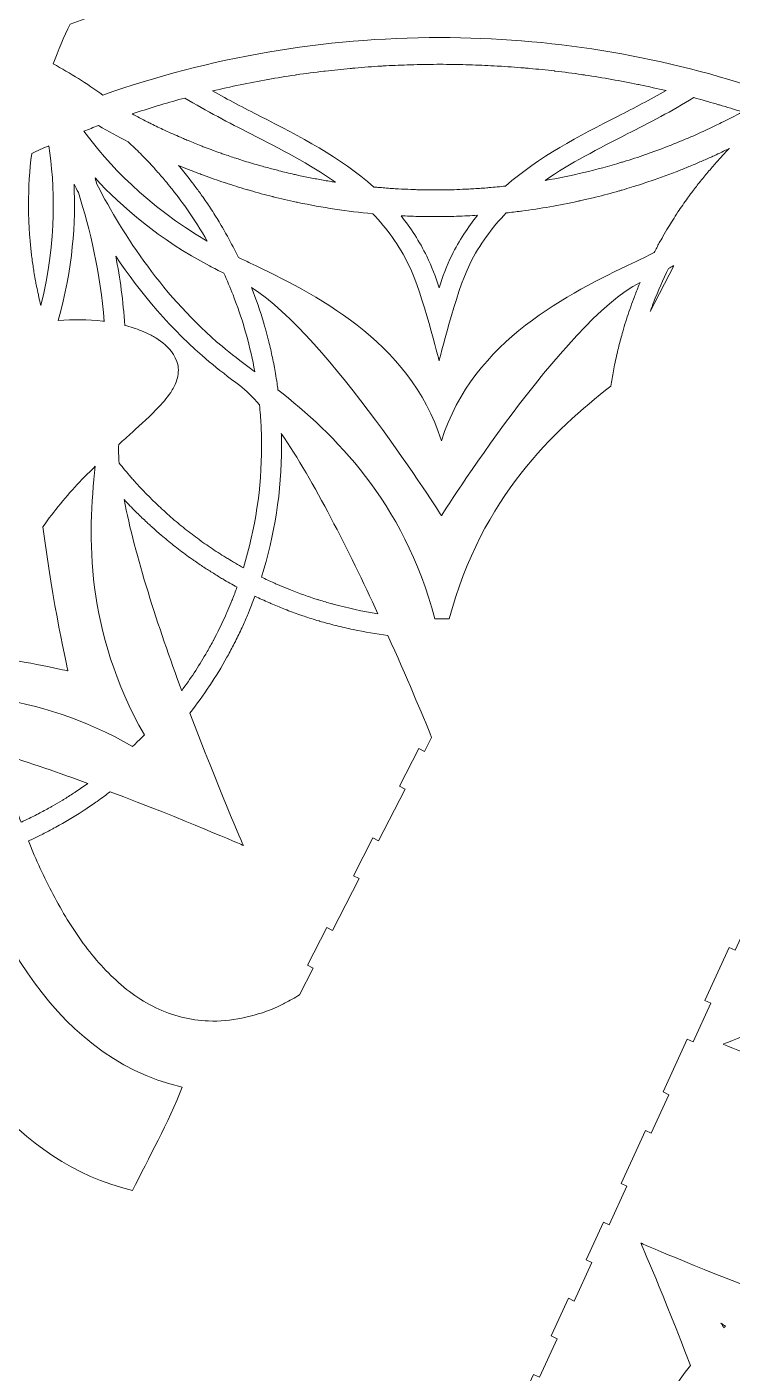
# Model space of a CAD drawing. Header units: millimetres. Extents: x -131 to 670, y -112 to 1620.
# Drawn here: x 436.4 to 506.2, y 1269.9 to 1403.3 of the extents above; entities that cross this region are included whole.
import ezdxf

# ---------------------------------------------------------------- set-up
doc = ezdxf.new("R2010")
doc.units = ezdxf.units.MM
doc.header["$MEASUREMENT"] = 0
doc.layers.add('Layer 3', color=7, linetype='Continuous')

msp = doc.modelspace()

# ---------------------------------------------------------------- linework, layer by layer
at = {"layer": 'Layer 3', "lineweight": 0}
for points, knots in [([(438.97, 1399.6), (439.46, 1400.95), (440.02, 1402.26), (440.65, 1403.54), (452.31, 1407.78), (464.75, 1409.99), (477.53, 1409.99), (489.8, 1409.99), (501.75, 1407.94), (513, 1404.03), (513, 1404.03), (510.67, 1399.48), (510.67, 1399.48), (510.67, 1399.48), (510.09, 1399.77), (510.09, 1399.77), (510.09, 1399.77), (508.76, 1397.16), (508.76, 1397.16), (498.74, 1400.47), (488.16, 1402.2), (477.3, 1402.2), (465.74, 1402.2), (454.47, 1400.24), (443.88, 1396.5), (442.31, 1397.64), (440.67, 1398.68), (438.97, 1399.6)], [0, 0, 0, 0, 1, 1, 1, 2, 2, 2, 3, 3, 3, 4, 4, 4, 5, 5, 5, 6, 6, 6, 7, 7, 7, 8, 8, 8, 9, 9, 9, 9]), ([(480.47, 1387.21), (480.25, 1387.2), (480.03, 1387.19), (479.81, 1387.18), (479.44, 1387.16), (479.07, 1387.14), (478.7, 1387.13), (478.08, 1387.11), (477.45, 1387.1), (476.83, 1387.1), (476.22, 1387.1), (475.61, 1387.11), (475.01, 1387.13), (474.81, 1387.14), (474.62, 1387.14), (474.42, 1387.15), (474.01, 1387.17), (473.59, 1387.19), (473.17, 1387.21), (472.96, 1387.22), (472.74, 1387.24), (472.53, 1387.25), (472.06, 1387.28), (471.6, 1387.32), (471.14, 1387.36), (471, 1387.37), (470.86, 1387.38), (470.73, 1387.39), (467.4, 1390.36), (463.38, 1392.41), (459.45, 1394.42), (457.9, 1395.22), (456.31, 1396.04), (454.76, 1396.91), (454.76, 1396.91), (454.76, 1396.91), (454.76, 1396.91), (456.57, 1397.34), (458.39, 1397.72), (460.24, 1398.05), (460.25, 1398.05), (460.25, 1398.05), (460.26, 1398.05), (461.15, 1398.21), (462.04, 1398.35), (462.93, 1398.48), (462.98, 1398.49), (463.03, 1398.5), (463.08, 1398.51), (463.98, 1398.64), (464.89, 1398.76), (465.8, 1398.87), (465.85, 1398.87), (465.89, 1398.88), (465.93, 1398.88), (466.75, 1398.98), (467.58, 1399.06), (468.4, 1399.14), (468.56, 1399.15), (468.71, 1399.17), (468.86, 1399.18), (469.73, 1399.26), (470.61, 1399.32), (471.48, 1399.38), (471.55, 1399.38), (471.61, 1399.38), (471.68, 1399.39), (472.47, 1399.43), (473.27, 1399.46), (474.06, 1399.49), (474.28, 1399.5), (474.5, 1399.51), (474.71, 1399.51), (475.57, 1399.53), (476.44, 1399.55), (477.3, 1399.55), (477.3, 1399.55), (477.3, 1399.55), (477.3, 1399.55), (478.16, 1399.55), (479.02, 1399.53), (479.87, 1399.51), (480.09, 1399.51), (480.3, 1399.5), (480.51, 1399.49), (481.33, 1399.47), (482.15, 1399.43), (482.96, 1399.38), (483, 1399.38), (483.03, 1399.38), (483.06, 1399.38), (483.93, 1399.33), (484.79, 1399.26), (485.64, 1399.19), (485.82, 1399.18), (485.99, 1399.16), (486.17, 1399.14), (487, 1399.07), (487.83, 1398.98), (488.66, 1398.89), (488.68, 1398.88), (488.69, 1398.88), (488.71, 1398.88), (489.59, 1398.78), (490.47, 1398.66), (491.34, 1398.53), (491.46, 1398.52), (491.57, 1398.5), (491.69, 1398.48), (493.45, 1398.22), (495.19, 1397.91), (496.91, 1397.56), (496.98, 1397.54), (497.05, 1397.53), (497.12, 1397.51), (497.99, 1397.33), (498.85, 1397.14), (499.71, 1396.94), (498.14, 1396.06), (496.53, 1395.23), (494.95, 1394.42), (491.07, 1392.44), (487.1, 1390.4), (483.8, 1387.49), (483.8, 1387.49), (483.79, 1387.49), (483.79, 1387.49), (483.25, 1387.43), (482.7, 1387.38), (482.15, 1387.33), (482.08, 1387.32), (482.01, 1387.32), (481.94, 1387.31), (481.45, 1387.27), (480.96, 1387.24), (480.47, 1387.21)], [0, 0, 0, 0, 1, 1, 1, 2, 2, 2, 3, 3, 3, 4, 4, 4, 5, 5, 5, 6, 6, 6, 7, 7, 7, 8, 8, 8, 9, 9, 9, 10, 10, 10, 11, 11, 11, 12, 12, 12, 13, 13, 13, 14, 14, 14, 15, 15, 15, 16, 16, 16, 17, 17, 17, 18, 18, 18, 19, 19, 19, 20, 20, 20, 21, 21, 21, 22, 22, 22, 23, 23, 23, 24, 24, 24, 25, 25, 25, 26, 26, 26, 27, 27, 27, 28, 28, 28, 29, 29, 29, 30, 30, 30, 31, 31, 31, 32, 32, 32, 33, 33, 33, 34, 34, 34, 35, 35, 35, 36, 36, 36, 37, 37, 37, 38, 38, 38, 39, 39, 39, 40, 40, 40, 41, 41, 41, 42, 42, 42, 43, 43, 43, 44, 44, 44, 45, 45, 45, 45]), ([(450.25, 1392.91), (450.17, 1392.95), (450.09, 1392.99), (450.01, 1393.03), (449.57, 1393.23), (449.13, 1393.44), (448.69, 1393.66), (448.56, 1393.73), (448.42, 1393.8), (448.28, 1393.86), (447.78, 1394.12), (447.28, 1394.38), (446.78, 1394.64), (446.78, 1394.64), (446.78, 1394.64), (446.78, 1394.64), (447.57, 1394.9), (448.36, 1395.15), (449.16, 1395.39), (449.32, 1395.44), (449.48, 1395.49), (449.64, 1395.54), (450.43, 1395.77), (451.22, 1396), (452.02, 1396.21), (454.14, 1394.92), (456.38, 1393.77), (458.55, 1392.66), (461.5, 1391.15), (464.38, 1389.67), (466.94, 1387.87), (466.79, 1387.89), (466.65, 1387.92), (466.51, 1387.94), (466.08, 1388.01), (465.65, 1388.09), (465.23, 1388.17), (465.02, 1388.2), (464.81, 1388.24), (464.61, 1388.28), (464.17, 1388.37), (463.73, 1388.46), (463.29, 1388.55), (463.14, 1388.59), (462.99, 1388.62), (462.84, 1388.65), (462.34, 1388.76), (461.84, 1388.88), (461.34, 1389.01), (461.15, 1389.06), (460.96, 1389.11), (460.77, 1389.16), (460.36, 1389.26), (459.95, 1389.38), (459.54, 1389.49), (459.4, 1389.53), (459.25, 1389.57), (459.11, 1389.61), (458.58, 1389.76), (458.06, 1389.92), (457.55, 1390.09), (457.38, 1390.14), (457.21, 1390.2), (457.05, 1390.25), (456.64, 1390.38), (456.24, 1390.52), (455.84, 1390.66), (455.69, 1390.71), (455.54, 1390.76), (455.39, 1390.82), (454.87, 1391), (454.36, 1391.19), (453.84, 1391.39), (453.71, 1391.44), (453.58, 1391.5), (453.45, 1391.55), (453.04, 1391.71), (452.62, 1391.88), (452.21, 1392.05), (452.07, 1392.12), (451.92, 1392.17), (451.78, 1392.24), (451.27, 1392.46), (450.76, 1392.68), (450.25, 1392.91)], [0, 0, 0, 0, 1, 1, 1, 2, 2, 2, 3, 3, 3, 4, 4, 4, 5, 5, 5, 6, 6, 6, 7, 7, 7, 8, 8, 8, 9, 9, 9, 10, 10, 10, 11, 11, 11, 12, 12, 12, 13, 13, 13, 14, 14, 14, 15, 15, 15, 16, 16, 16, 17, 17, 17, 18, 18, 18, 19, 19, 19, 20, 20, 20, 21, 21, 21, 22, 22, 22, 23, 23, 23, 24, 24, 24, 25, 25, 25, 26, 26, 26, 27, 27, 27, 28, 28, 28, 28]), ([(495.85, 1392.65), (498.05, 1393.77), (500.3, 1394.93), (502.44, 1396.25), (503.19, 1396.05), (503.93, 1395.84), (504.67, 1395.62), (504.77, 1395.59), (504.88, 1395.56), (504.99, 1395.53), (505.74, 1395.31), (506.49, 1395.08), (507.24, 1394.84), (507.24, 1394.84), (507.24, 1394.84), (507.24, 1394.84), (507.24, 1394.83), (507.24, 1394.83), (507.24, 1394.83), (506.56, 1394.46), (505.87, 1394.11), (505.18, 1393.77), (504.99, 1393.67), (504.79, 1393.58), (504.6, 1393.48), (504.06, 1393.22), (503.52, 1392.97), (502.97, 1392.72), (502.79, 1392.64), (502.61, 1392.56), (502.44, 1392.48), (500.96, 1391.83), (499.46, 1391.24), (497.93, 1390.7), (497.84, 1390.67), (497.76, 1390.64), (497.67, 1390.61), (496.95, 1390.36), (496.22, 1390.12), (495.48, 1389.89), (495.42, 1389.88), (495.36, 1389.86), (495.29, 1389.84), (492.83, 1389.09), (490.3, 1388.49), (487.71, 1388.04), (487.71, 1388.04), (487.71, 1388.04), (487.71, 1388.04), (490.21, 1389.77), (493, 1391.19), (495.85, 1392.65)], [0, 0, 0, 0, 1, 1, 1, 2, 2, 2, 3, 3, 3, 4, 4, 4, 5, 5, 5, 6, 6, 6, 7, 7, 7, 8, 8, 8, 9, 9, 9, 10, 10, 10, 11, 11, 11, 12, 12, 12, 13, 13, 13, 14, 14, 14, 15, 15, 15, 16, 16, 16, 17, 17, 17, 17]), ([(451.32, 1386.44), (451.53, 1386.17), (451.73, 1385.89), (451.93, 1385.61), (452.02, 1385.48), (452.11, 1385.36), (452.2, 1385.23), (452.93, 1384.19), (453.6, 1383.13), (454.23, 1382.04), (448.24, 1385.5), (444.33, 1389.78), (442.01, 1392.93), (442.49, 1393.11), (442.97, 1393.3), (443.45, 1393.48), (444.41, 1392.91), (445.4, 1392.38), (446.39, 1391.87), (446.8, 1391.49), (447.21, 1391.11), (447.61, 1390.71), (448.03, 1390.29), (448.44, 1389.85), (448.84, 1389.42), (448.96, 1389.28), (449.09, 1389.14), (449.21, 1389), (449.5, 1388.68), (449.79, 1388.34), (450.07, 1388.01), (450.27, 1387.77), (450.47, 1387.52), (450.67, 1387.28), (450.89, 1387), (451.11, 1386.72), (451.32, 1386.44)], [0, 0, 0, 0, 1, 1, 1, 2, 2, 2, 3, 3, 3, 4, 4, 4, 5, 5, 5, 6, 6, 6, 7, 7, 7, 8, 8, 8, 9, 9, 9, 10, 10, 10, 11, 11, 11, 12, 12, 12, 12]), ([(436.84, 1390.72), (437.4, 1390.98), (437.96, 1391.24), (438.53, 1391.48), (439.11, 1387.73), (439.38, 1382.13), (437.74, 1375.66), (437.74, 1375.66), (437.74, 1375.66), (437.74, 1375.66), (437.67, 1375.94), (437.61, 1376.23), (437.54, 1376.51), (437.51, 1376.66), (437.48, 1376.8), (437.45, 1376.94), (437.39, 1377.2), (437.34, 1377.46), (437.29, 1377.72), (437.25, 1377.89), (437.22, 1378.07), (437.19, 1378.25), (437.14, 1378.49), (437.1, 1378.73), (437.06, 1378.98), (437.03, 1379.18), (437, 1379.37), (436.97, 1379.57), (436.93, 1379.8), (436.9, 1380.03), (436.87, 1380.27), (436.84, 1380.48), (436.82, 1380.7), (436.79, 1380.92), (436.77, 1381.14), (436.74, 1381.36), (436.72, 1381.58), (436.7, 1381.82), (436.68, 1382.07), (436.66, 1382.31), (436.64, 1382.51), (436.62, 1382.71), (436.61, 1382.91), (436.59, 1383.19), (436.58, 1383.48), (436.56, 1383.77), (436.56, 1383.93), (436.55, 1384.09), (436.54, 1384.26), (436.53, 1384.71), (436.52, 1385.16), (436.52, 1385.61), (436.52, 1385.61), (436.52, 1385.62), (436.52, 1385.62), (436.52, 1387.35), (436.63, 1389.05), (436.84, 1390.72)], [0, 0, 0, 0, 1, 1, 1, 2, 2, 2, 3, 3, 3, 4, 4, 4, 5, 5, 5, 6, 6, 6, 7, 7, 7, 8, 8, 8, 9, 9, 9, 10, 10, 10, 11, 11, 11, 12, 12, 12, 13, 13, 13, 14, 14, 14, 15, 15, 15, 16, 16, 16, 17, 17, 17, 18, 18, 18, 19, 19, 19, 19]), ([(457.32, 1380.42), (456.98, 1381.13), (456.61, 1381.83), (456.23, 1382.52), (456.15, 1382.66), (456.07, 1382.8), (455.99, 1382.94), (455.83, 1383.23), (455.66, 1383.51), (455.49, 1383.8), (455.37, 1384), (455.24, 1384.21), (455.11, 1384.41), (454.96, 1384.65), (454.81, 1384.9), (454.66, 1385.14), (454.39, 1385.55), (454.1, 1385.97), (453.82, 1386.38), (453.7, 1386.54), (453.58, 1386.7), (453.46, 1386.87), (453.23, 1387.18), (453, 1387.49), (452.77, 1387.8), (452.66, 1387.95), (452.55, 1388.09), (452.43, 1388.23), (452.09, 1388.67), (451.73, 1389.11), (451.37, 1389.54), (452.04, 1389.26), (452.72, 1388.99), (453.4, 1388.74), (453.56, 1388.68), (453.71, 1388.62), (453.87, 1388.56), (454.56, 1388.31), (455.25, 1388.06), (455.95, 1387.83), (455.98, 1387.82), (456.01, 1387.81), (456.04, 1387.8), (456.73, 1387.57), (457.43, 1387.36), (458.13, 1387.15), (458.24, 1387.12), (458.36, 1387.08), (458.47, 1387.05), (459.21, 1386.83), (459.96, 1386.63), (460.71, 1386.44), (460.72, 1386.44), (460.74, 1386.44), (460.75, 1386.43), (461.51, 1386.24), (462.28, 1386.07), (463.06, 1385.9), (463.11, 1385.89), (463.16, 1385.88), (463.21, 1385.87), (465.64, 1385.36), (468.11, 1384.98), (470.63, 1384.75), (472.03, 1383.3), (473.24, 1381.64), (474.21, 1379.66), (475.58, 1376.84), (477.21, 1370.17), (477.21, 1370.17), (477.21, 1370.17), (478.85, 1376.9), (480.24, 1379.74), (481.22, 1381.73), (482.46, 1383.39), (483.87, 1384.83), (484.35, 1384.89), (484.83, 1384.94), (485.31, 1385), (485.33, 1385.01), (485.35, 1385.01), (485.37, 1385.01), (487.26, 1385.26), (489.12, 1385.58), (490.95, 1385.98), (491.05, 1386), (491.16, 1386.02), (491.26, 1386.05), (491.66, 1386.14), (492.07, 1386.23), (492.47, 1386.33), (492.55, 1386.35), (492.64, 1386.37), (492.72, 1386.39), (493.5, 1386.58), (494.27, 1386.79), (495.04, 1387.01), (495.14, 1387.04), (495.24, 1387.06), (495.34, 1387.09), (495.66, 1387.19), (495.97, 1387.28), (496.28, 1387.38), (496.51, 1387.45), (496.73, 1387.52), (496.96, 1387.59), (497.24, 1387.68), (497.52, 1387.77), (497.8, 1387.86), (498.08, 1387.96), (498.35, 1388.05), (498.62, 1388.14), (498.86, 1388.23), (499.1, 1388.31), (499.34, 1388.4), (499.83, 1388.57), (500.31, 1388.75), (500.79, 1388.94), (500.96, 1389.01), (501.13, 1389.08), (501.3, 1389.14), (501.66, 1389.29), (502.01, 1389.43), (502.37, 1389.58), (502.56, 1389.66), (502.74, 1389.74), (502.93, 1389.82), (503.28, 1389.97), (503.63, 1390.12), (503.98, 1390.28), (504.14, 1390.35), (504.3, 1390.42), (504.47, 1390.5), (504.97, 1390.73), (505.47, 1390.97), (505.97, 1391.21), (505.96, 1391.21), (505.96, 1391.21), (505.96, 1391.21), (505.52, 1390.75), (505.09, 1390.29), (504.67, 1389.82), (504.54, 1389.67), (504.4, 1389.51), (504.26, 1389.35), (503.99, 1389.03), (503.71, 1388.71), (503.44, 1388.38), (503.29, 1388.19), (503.14, 1388.01), (502.99, 1387.82), (502.73, 1387.5), (502.49, 1387.17), (502.24, 1386.84), (502.1, 1386.66), (501.97, 1386.48), (501.83, 1386.3), (501.51, 1385.84), (501.19, 1385.38), (500.88, 1384.92), (500.7, 1384.65), (500.53, 1384.38), (500.36, 1384.1), (500.21, 1383.87), (500.06, 1383.63), (499.92, 1383.39), (499.74, 1383.1), (499.56, 1382.8), (499.39, 1382.49), (499.27, 1382.28), (499.15, 1382.07), (499.03, 1381.86), (498.86, 1381.54), (498.68, 1381.22), (498.51, 1380.89), (497.85, 1380.56), (497.14, 1380.22), (496.39, 1379.86), (490.2, 1376.89), (480.6, 1372.28), (477.44, 1362.26), (474.27, 1372.28), (464.67, 1376.89), (458.49, 1379.86), (458.09, 1380.05), (457.7, 1380.24), (457.32, 1380.42)], [0, 0, 0, 0, 1, 1, 1, 2, 2, 2, 3, 3, 3, 4, 4, 4, 5, 5, 5, 6, 6, 6, 7, 7, 7, 8, 8, 8, 9, 9, 9, 10, 10, 10, 11, 11, 11, 12, 12, 12, 13, 13, 13, 14, 14, 14, 15, 15, 15, 16, 16, 16, 17, 17, 17, 18, 18, 18, 19, 19, 19, 20, 20, 20, 21, 21, 21, 22, 22, 22, 23, 23, 23, 24, 24, 24, 25, 25, 25, 26, 26, 26, 27, 27, 27, 28, 28, 28, 29, 29, 29, 30, 30, 30, 31, 31, 31, 32, 32, 32, 33, 33, 33, 34, 34, 34, 35, 35, 35, 36, 36, 36, 37, 37, 37, 38, 38, 38, 39, 39, 39, 40, 40, 40, 41, 41, 41, 42, 42, 42, 43, 43, 43, 44, 44, 44, 45, 45, 45, 46, 46, 46, 47, 47, 47, 48, 48, 48, 49, 49, 49, 50, 50, 50, 51, 51, 51, 52, 52, 52, 53, 53, 53, 54, 54, 54, 55, 55, 55, 56, 56, 56, 57, 57, 57, 58, 58, 58, 59, 59, 59, 60, 60, 60, 61, 61, 61, 62, 62, 62, 62]), ([(441.03, 1387.68), (441.17, 1387.41), (441.31, 1387.13), (441.46, 1386.84), (442.61, 1383.23), (443.66, 1378.83), (444.03, 1374.08), (443.98, 1374.09), (443.92, 1374.1), (443.87, 1374.1), (442.4, 1374.27), (440.93, 1374.29), (439.47, 1374.18), (440.92, 1379.32), (441.21, 1383.94), (441.03, 1387.68)], [0, 0, 0, 0, 1, 1, 1, 2, 2, 2, 3, 3, 3, 4, 4, 4, 5, 5, 5, 5]), ([(458.95, 1369.08), (458.85, 1369.15), (458.75, 1369.23), (458.66, 1369.3), (457.58, 1370.12), (456.56, 1370.89), (455.7, 1371.61), (449.94, 1376.45), (445.93, 1382.57), (443.33, 1387.62), (443.25, 1387.84), (443.18, 1388.06), (443.11, 1388.29), (445.77, 1385.4), (449.48, 1382.21), (454.47, 1379.57), (454.91, 1379.34), (455.38, 1379.1), (455.88, 1378.85), (455.88, 1378.85), (455.88, 1378.85), (455.88, 1378.85), (456.2, 1378.14), (456.5, 1377.43), (456.79, 1376.71), (456.84, 1376.57), (456.9, 1376.42), (456.95, 1376.28), (457.37, 1375.18), (457.74, 1374.06), (458.06, 1372.93), (458.08, 1372.86), (458.1, 1372.78), (458.12, 1372.71), (458.45, 1371.51), (458.73, 1370.3), (458.95, 1369.08), (458.95, 1369.08), (458.95, 1369.08), (458.95, 1369.08)], [0, 0, 0, 0, 1, 1, 1, 2, 2, 2, 3, 3, 3, 4, 4, 4, 5, 5, 5, 6, 6, 6, 7, 7, 7, 8, 8, 8, 9, 9, 9, 10, 10, 10, 11, 11, 11, 12, 12, 12, 13, 13, 13, 13]), ([(481.01, 1384.59), (480.06, 1383.4), (479.19, 1382.09), (478.46, 1380.62), (477.96, 1379.59), (477.54, 1378.51), (477.21, 1377.39), (476.88, 1378.48), (476.48, 1379.52), (475.99, 1380.53), (475.26, 1382.02), (474.4, 1383.34), (473.44, 1384.54), (473.44, 1384.54), (473.44, 1384.54), (473.44, 1384.54), (473.99, 1384.52), (474.55, 1384.49), (475.1, 1384.48), (475.11, 1384.48), (475.12, 1384.48), (475.13, 1384.48), (475.69, 1384.46), (476.26, 1384.46), (476.83, 1384.46), (476.83, 1384.46), (476.83, 1384.46), (476.83, 1384.46), (477.53, 1384.46), (478.23, 1384.47), (478.92, 1384.49), (478.94, 1384.49), (478.96, 1384.49), (478.98, 1384.49), (479.66, 1384.52), (480.34, 1384.55), (481.01, 1384.59), (481.01, 1384.59), (481.01, 1384.59), (481.01, 1384.59)], [0, 0, 0, 0, 1, 1, 1, 2, 2, 2, 3, 3, 3, 4, 4, 4, 5, 5, 5, 6, 6, 6, 7, 7, 7, 8, 8, 8, 9, 9, 9, 10, 10, 10, 11, 11, 11, 12, 12, 12, 13, 13, 13, 13]), ([(459.56, 1363.81), (459.56, 1363.8), (459.56, 1363.78), (459.57, 1363.77), (459.6, 1363.12), (459.61, 1362.46), (459.61, 1361.8), (459.61, 1361.77), (459.62, 1361.74), (459.62, 1361.71), (459.62, 1357.57), (459, 1353.52), (457.82, 1349.67), (457.3, 1349.96), (456.78, 1350.26), (456.26, 1350.58), (456.13, 1350.66), (456.01, 1350.73), (455.88, 1350.81), (455.37, 1351.13), (454.86, 1351.46), (454.37, 1351.8), (454.36, 1351.8), (454.36, 1351.8), (454.36, 1351.8), (453.87, 1352.14), (453.38, 1352.5), (452.9, 1352.86), (452.79, 1352.95), (452.67, 1353.04), (452.55, 1353.13), (452.07, 1353.49), (451.6, 1353.87), (451.14, 1354.25), (450.68, 1354.64), (450.24, 1355.04), (449.79, 1355.45), (449.69, 1355.55), (449.58, 1355.65), (449.47, 1355.75), (448.59, 1356.57), (447.75, 1357.43), (446.95, 1358.33), (446.86, 1358.44), (446.76, 1358.55), (446.66, 1358.65), (446.27, 1359.11), (445.88, 1359.57), (445.5, 1360.04), (445.45, 1360.71), (445.44, 1361.33), (445.46, 1361.9), (445.9, 1362.3), (446.34, 1362.69), (446.78, 1363.08), (447.68, 1363.9), (448.59, 1364.71), (449.48, 1365.65), (449.93, 1366.12), (450.37, 1366.63), (450.77, 1367.29), (450.97, 1367.62), (451.16, 1368.01), (451.28, 1368.49), (451.4, 1368.95), (451.42, 1369.56), (451.23, 1370.11), (450.8, 1371.17), (450.21, 1371.65), (449.6, 1372.12), (449.6, 1372.12), (449.14, 1372.44), (449.14, 1372.44), (448.98, 1372.54), (448.82, 1372.61), (448.67, 1372.7), (448.35, 1372.88), (448.04, 1373.02), (447.72, 1373.14), (447.17, 1373.36), (446.62, 1373.54), (446.06, 1373.68), (445.91, 1376.08), (445.59, 1378.38), (445.16, 1380.55), (447.57, 1376.96), (450.62, 1373.28), (454.43, 1370.09), (455.32, 1369.34), (456.36, 1368.55), (457.46, 1367.72), (458.08, 1367.25), (458.74, 1366.6), (459.41, 1365.81), (459.41, 1365.81), (459.41, 1365.81), (459.41, 1365.81), (459.48, 1365.15), (459.53, 1364.48), (459.56, 1363.81)], [0, 0, 0, 0, 1, 1, 1, 2, 2, 2, 3, 3, 3, 4, 4, 4, 5, 5, 5, 6, 6, 6, 7, 7, 7, 8, 8, 8, 9, 9, 9, 10, 10, 10, 11, 11, 11, 12, 12, 12, 13, 13, 13, 14, 14, 14, 15, 15, 15, 16, 16, 16, 17, 17, 17, 18, 18, 18, 19, 19, 19, 20, 20, 20, 21, 21, 21, 22, 22, 22, 23, 23, 23, 24, 24, 24, 25, 25, 25, 26, 26, 26, 27, 27, 27, 28, 28, 28, 29, 29, 29, 30, 30, 30, 31, 31, 31, 32, 32, 32, 33, 33, 33, 33]), ([(500.46, 1379.6), (500.46, 1379.6), (498.13, 1375.05), (498.13, 1375.05), (498.2, 1375.25), (498.27, 1375.44), (498.34, 1375.63), (498.38, 1375.74), (498.42, 1375.85), (498.46, 1375.96), (498.91, 1377.1), (499.4, 1378.23), (499.94, 1379.33), (500.1, 1379.41), (500.26, 1379.49), (500.41, 1379.57), (500.42, 1379.58), (500.44, 1379.59), (500.46, 1379.6)], [0, 0, 0, 0, 1, 1, 1, 2, 2, 2, 3, 3, 3, 4, 4, 4, 5, 5, 5, 6, 6, 6, 6]), ([(461.24, 1367.31), (461.21, 1367.52), (461.18, 1367.72), (461.15, 1367.93), (461.1, 1368.26), (461.05, 1368.59), (460.99, 1368.93), (460.95, 1369.18), (460.91, 1369.43), (460.86, 1369.69), (460.81, 1369.97), (460.75, 1370.24), (460.69, 1370.52), (460.58, 1371.04), (460.46, 1371.56), (460.34, 1372.07), (460.3, 1372.23), (460.26, 1372.39), (460.22, 1372.55), (460.13, 1372.91), (460.03, 1373.27), (459.92, 1373.62), (459.9, 1373.71), (459.87, 1373.8), (459.84, 1373.9), (459.49, 1375.09), (459.09, 1376.27), (458.63, 1377.43), (466.25, 1372.58), (477.44, 1354.83), (477.44, 1354.83), (477.44, 1354.83), (489.53, 1374.01), (497.13, 1377.95), (497.13, 1377.95), (497.13, 1377.95), (497.13, 1377.95), (496.97, 1377.56), (496.81, 1377.17), (496.66, 1376.78), (496.63, 1376.7), (496.59, 1376.61), (496.56, 1376.52), (496.31, 1375.86), (496.07, 1375.19), (495.85, 1374.52), (495.8, 1374.37), (495.75, 1374.22), (495.71, 1374.07), (495.6, 1373.73), (495.5, 1373.39), (495.4, 1373.04), (495.33, 1372.81), (495.27, 1372.57), (495.21, 1372.34), (495.08, 1371.86), (494.96, 1371.38), (494.85, 1370.89), (494.78, 1370.59), (494.71, 1370.3), (494.65, 1370), (494.59, 1369.72), (494.54, 1369.45), (494.48, 1369.17), (494.39, 1368.67), (494.3, 1368.18), (494.23, 1367.67), (488.63, 1363.29), (481.44, 1356.7), (478.21, 1344.62), (478.01, 1344.62), (477.8, 1344.62), (477.6, 1344.61), (477.57, 1344.61), (477.55, 1344.61), (477.53, 1344.61), (477.5, 1344.61), (477.48, 1344.61), (477.46, 1344.61), (477.24, 1344.62), (477.01, 1344.62), (476.79, 1344.62), (473.66, 1356.37), (466.77, 1362.93), (461.24, 1367.31)], [0, 0, 0, 0, 1, 1, 1, 2, 2, 2, 3, 3, 3, 4, 4, 4, 5, 5, 5, 6, 6, 6, 7, 7, 7, 8, 8, 8, 9, 9, 9, 10, 10, 10, 11, 11, 11, 12, 12, 12, 13, 13, 13, 14, 14, 14, 15, 15, 15, 16, 16, 16, 17, 17, 17, 18, 18, 18, 19, 19, 19, 20, 20, 20, 21, 21, 21, 22, 22, 22, 23, 23, 23, 24, 24, 24, 25, 25, 25, 26, 26, 26, 27, 27, 27, 28, 28, 28, 28]), ([(461.58, 1362.78), (461.58, 1362.84), (461.57, 1362.91), (461.57, 1362.97), (464.79, 1358.27), (468.27, 1351.36), (471.15, 1345.11), (469.64, 1345.35), (468.15, 1345.67), (466.7, 1346.07), (466.66, 1346.08), (466.62, 1346.09), (466.59, 1346.1), (466.15, 1346.22), (465.72, 1346.35), (465.29, 1346.48), (465.24, 1346.5), (465.19, 1346.51), (465.14, 1346.53), (464.24, 1346.82), (463.35, 1347.13), (462.47, 1347.48), (462.37, 1347.52), (462.26, 1347.57), (462.16, 1347.61), (461.83, 1347.74), (461.51, 1347.88), (461.19, 1348.02), (461.07, 1348.07), (460.95, 1348.12), (460.84, 1348.17), (460.43, 1348.35), (460.02, 1348.54), (459.61, 1348.74), (460.91, 1352.88), (461.6, 1357.24), (461.6, 1361.71), (461.6, 1362.07), (461.59, 1362.42), (461.58, 1362.78)], [0, 0, 0, 0, 1, 1, 1, 2, 2, 2, 3, 3, 3, 4, 4, 4, 5, 5, 5, 6, 6, 6, 7, 7, 7, 8, 8, 8, 9, 9, 9, 10, 10, 10, 11, 11, 11, 12, 12, 12, 13, 13, 13, 13]), ([(433.17, 1340.55), (433.18, 1340.65), (433.19, 1340.76), (433.2, 1340.86), (437.41, 1340.13), (440.43, 1339.45), (440.43, 1339.45), (440.43, 1339.45), (438.88, 1346.27), (437.95, 1353.73), (439.05, 1355.3), (440.27, 1356.78), (441.6, 1358.18), (442.1, 1358.71), (442.62, 1359.22), (443.14, 1359.73), (442.35, 1352.8), (442.14, 1343.46), (448, 1333.12), (447.87, 1332.99), (447.74, 1332.85), (447.61, 1332.72), (447.44, 1332.55), (447.28, 1332.4), (447.11, 1332.24), (447.02, 1332.15), (446.93, 1332.06), (446.84, 1331.97), (441.99, 1334.72), (437.36, 1336.13), (433.1, 1336.78), (433.04, 1338.04), (433.06, 1339.3), (433.17, 1340.55)], [0, 0, 0, 0, 1, 1, 1, 2, 2, 2, 3, 3, 3, 4, 4, 4, 5, 5, 5, 6, 6, 6, 7, 7, 7, 8, 8, 8, 9, 9, 9, 10, 10, 10, 11, 11, 11, 11]), ([(457.19, 1347.75), (457.19, 1347.75), (457.19, 1347.75), (457.18, 1347.75), (457.04, 1347.34), (456.88, 1346.93), (456.72, 1346.52), (456.67, 1346.4), (456.62, 1346.29), (456.57, 1346.17), (456.45, 1345.86), (456.32, 1345.55), (456.18, 1345.25), (456.14, 1345.14), (456.09, 1345.03), (456.04, 1344.92), (455.67, 1344.09), (455.27, 1343.27), (454.84, 1342.47), (454.82, 1342.43), (454.8, 1342.4), (454.78, 1342.37), (454.58, 1341.99), (454.36, 1341.6), (454.15, 1341.23), (454.12, 1341.19), (454.1, 1341.15), (454.08, 1341.11), (453.35, 1339.86), (452.56, 1338.66), (451.7, 1337.49), (451.7, 1337.49), (451.7, 1337.49), (451.7, 1337.49), (449.37, 1343.82), (447.04, 1350.94), (446, 1356.42), (446, 1356.42), (446, 1356.42), (446, 1356.42), (446.38, 1356.01), (446.77, 1355.61), (447.17, 1355.21), (447.25, 1355.13), (447.33, 1355.06), (447.41, 1354.98), (447.72, 1354.67), (448.04, 1354.37), (448.36, 1354.07), (448.47, 1353.97), (448.59, 1353.86), (448.7, 1353.76), (449.01, 1353.48), (449.32, 1353.21), (449.63, 1352.94), (449.74, 1352.85), (449.85, 1352.76), (449.96, 1352.66), (450.37, 1352.32), (450.79, 1351.97), (451.22, 1351.64), (451.22, 1351.64), (451.22, 1351.64), (451.23, 1351.64), (451.66, 1351.3), (452.1, 1350.97), (452.55, 1350.65), (452.67, 1350.57), (452.79, 1350.48), (452.92, 1350.4), (453.24, 1350.17), (453.57, 1349.94), (453.9, 1349.72), (454.05, 1349.62), (454.21, 1349.53), (454.36, 1349.43), (454.68, 1349.22), (455.01, 1349.02), (455.34, 1348.82), (455.48, 1348.73), (455.62, 1348.64), (455.77, 1348.56), (456.24, 1348.28), (456.71, 1348.01), (457.19, 1347.75)], [0, 0, 0, 0, 1, 1, 1, 2, 2, 2, 3, 3, 3, 4, 4, 4, 5, 5, 5, 6, 6, 6, 7, 7, 7, 8, 8, 8, 9, 9, 9, 10, 10, 10, 11, 11, 11, 12, 12, 12, 13, 13, 13, 14, 14, 14, 15, 15, 15, 16, 16, 16, 17, 17, 17, 18, 18, 18, 19, 19, 19, 20, 20, 20, 21, 21, 21, 22, 22, 22, 23, 23, 23, 24, 24, 24, 25, 25, 25, 26, 26, 26, 27, 27, 27, 28, 28, 28, 28]), ([(423.89, 1311.96), (419.3, 1323.6), (418.24, 1340.18), (428.83, 1349.71), (426.01, 1342.65), (426.36, 1334.89), (428.48, 1327.48), (432, 1315.49), (438.35, 1301.38), (451.76, 1298.2), (450.35, 1294.67), (448.44, 1291.2), (446.82, 1287.97), (435.18, 1290.79), (428.12, 1301.38), (423.89, 1311.96)], [0, 0, 0, 0, 1, 1, 1, 2, 2, 2, 3, 3, 3, 4, 4, 4, 5, 5, 5, 5]), ([(473.85, 1327.75), (473.85, 1327.75), (471.21, 1322.61), (471.21, 1322.61), (471.21, 1322.61), (470.63, 1322.9), (470.63, 1322.9), (470.63, 1322.9), (468.72, 1319.16), (468.72, 1319.16), (468.72, 1319.16), (469.3, 1318.88), (469.3, 1318.88), (469.3, 1318.88), (466.66, 1313.74), (466.66, 1313.74), (466.66, 1313.74), (466.08, 1314.03), (466.08, 1314.03), (466.08, 1314.03), (464.16, 1310.29), (464.16, 1310.29), (464.16, 1310.29), (464.74, 1310.01), (464.74, 1310.01), (464.74, 1310.01), (463.38, 1307.36), (463.38, 1307.36), (462.9, 1307.05), (462.41, 1306.78), (461.9, 1306.52), (461.57, 1306.34), (461.23, 1306.19), (460.89, 1306.04), (458.79, 1305.17), (456.56, 1304.69), (454.36, 1304.77), (452.54, 1304.83), (450.76, 1305.29), (449.13, 1306.08), (447.49, 1306.86), (446.01, 1307.98), (444.69, 1309.28), (443.36, 1310.58), (442.17, 1312.04), (441.14, 1313.63), (440.07, 1315.19), (439.17, 1316.88), (438.3, 1318.58), (437.88, 1319.44), (437.49, 1320.32), (437.09, 1321.19), (437.09, 1321.19), (436.51, 1322.61), (436.51, 1322.61), (436.87, 1322.77), (437.23, 1322.94), (437.59, 1323.12), (437.66, 1323.15), (437.73, 1323.19), (437.8, 1323.22), (438.18, 1323.41), (438.56, 1323.61), (438.94, 1323.82), (439.04, 1323.87), (439.13, 1323.92), (439.23, 1323.97), (440.12, 1324.46), (440.99, 1324.98), (441.85, 1325.53), (441.91, 1325.57), (441.97, 1325.61), (442.04, 1325.65), (442.43, 1325.91), (442.82, 1326.17), (443.2, 1326.44), (443.24, 1326.47), (443.29, 1326.5), (443.33, 1326.53), (443.76, 1326.84), (444.19, 1327.15), (444.62, 1327.48), (451.99, 1324.7), (457.81, 1322.16), (457.81, 1322.16), (457.81, 1322.16), (455.29, 1327.94), (452.52, 1335.28), (452.52, 1335.28), (452.52, 1335.28), (452.52, 1335.28), (453.2, 1336.16), (453.85, 1337.06), (454.46, 1337.98), (454.47, 1337.99), (454.48, 1338), (454.49, 1338.02), (455.09, 1338.92), (455.66, 1339.85), (456.19, 1340.8), (456.2, 1340.84), (456.22, 1340.87), (456.24, 1340.9), (456.47, 1341.32), (456.7, 1341.74), (456.91, 1342.17), (456.95, 1342.24), (456.99, 1342.31), (457.02, 1342.38), (457.25, 1342.83), (457.47, 1343.29), (457.69, 1343.75), (457.71, 1343.8), (457.73, 1343.85), (457.75, 1343.9), (457.94, 1344.31), (458.11, 1344.71), (458.28, 1345.12), (458.33, 1345.23), (458.38, 1345.35), (458.43, 1345.47), (458.61, 1345.92), (458.79, 1346.38), (458.96, 1346.84), (458.96, 1346.84), (458.96, 1346.85), (458.96, 1346.85), (459.42, 1346.63), (459.88, 1346.42), (460.35, 1346.22), (460.46, 1346.17), (460.58, 1346.12), (460.69, 1346.07), (461.13, 1345.88), (461.56, 1345.7), (462, 1345.53), (462.04, 1345.52), (462.07, 1345.5), (462.11, 1345.49), (462.6, 1345.3), (463.1, 1345.12), (463.6, 1344.95), (463.68, 1344.92), (463.75, 1344.9), (463.83, 1344.87), (464.31, 1344.71), (464.8, 1344.55), (465.28, 1344.41), (465.3, 1344.4), (465.33, 1344.4), (465.35, 1344.39), (465.89, 1344.23), (466.43, 1344.08), (466.98, 1343.94), (466.99, 1343.94), (467, 1343.94), (467.01, 1343.94), (467.56, 1343.8), (468.12, 1343.67), (468.68, 1343.55), (468.68, 1343.55), (468.68, 1343.55), (468.68, 1343.55), (469.82, 1343.31), (470.97, 1343.12), (472.13, 1342.97), (473.99, 1338.84), (475.53, 1335.18), (476.47, 1332.87), (476.47, 1332.87), (475.77, 1331.48), (475.77, 1331.48), (475.77, 1331.48), (475.19, 1331.77), (475.19, 1331.77), (475.19, 1331.77), (473.27, 1328.03), (473.27, 1328.03), (473.27, 1328.03), (473.85, 1327.75), (473.85, 1327.75)], [0, 0, 0, 0, 1, 1, 1, 2, 2, 2, 3, 3, 3, 4, 4, 4, 5, 5, 5, 6, 6, 6, 7, 7, 7, 8, 8, 8, 9, 9, 9, 10, 10, 10, 11, 11, 11, 12, 12, 12, 13, 13, 13, 14, 14, 14, 15, 15, 15, 16, 16, 16, 17, 17, 17, 18, 18, 18, 19, 19, 19, 20, 20, 20, 21, 21, 21, 22, 22, 22, 23, 23, 23, 24, 24, 24, 25, 25, 25, 26, 26, 26, 27, 27, 27, 28, 28, 28, 29, 29, 29, 30, 30, 30, 31, 31, 31, 32, 32, 32, 33, 33, 33, 34, 34, 34, 35, 35, 35, 36, 36, 36, 37, 37, 37, 38, 38, 38, 39, 39, 39, 40, 40, 40, 41, 41, 41, 42, 42, 42, 43, 43, 43, 44, 44, 44, 45, 45, 45, 46, 46, 46, 47, 47, 47, 48, 48, 48, 49, 49, 49, 50, 50, 50, 51, 51, 51, 52, 52, 52, 53, 53, 53, 54, 54, 54, 55, 55, 55, 56, 56, 56, 57, 57, 57, 58, 58, 58, 59, 59, 59, 60, 60, 60, 60]), ([(442.4, 1328.3), (442.01, 1328.03), (441.63, 1327.76), (441.24, 1327.5), (441.2, 1327.48), (441.16, 1327.45), (441.12, 1327.42), (440.78, 1327.21), (440.45, 1326.99), (440.11, 1326.78), (440.02, 1326.73), (439.93, 1326.67), (439.84, 1326.62), (439.54, 1326.43), (439.23, 1326.25), (438.92, 1326.08), (438.83, 1326.03), (438.75, 1325.98), (438.66, 1325.93), (438.27, 1325.71), (437.89, 1325.5), (437.5, 1325.3), (437.5, 1325.3), (437.49, 1325.29), (437.49, 1325.29), (437.09, 1325.09), (436.69, 1324.89), (436.28, 1324.69), (436.19, 1324.65), (436.09, 1324.6), (435.99, 1324.56), (435.92, 1324.52), (435.85, 1324.49), (435.78, 1324.46), (435.18, 1326.06), (434.65, 1327.68), (434.23, 1329.32), (434.06, 1329.96), (433.92, 1330.61), (433.78, 1331.26), (436.67, 1330.35), (439.61, 1329.33), (442.4, 1328.3)], [0, 0, 0, 0, 1, 1, 1, 2, 2, 2, 3, 3, 3, 4, 4, 4, 5, 5, 5, 6, 6, 6, 7, 7, 7, 8, 8, 8, 9, 9, 9, 10, 10, 10, 11, 11, 11, 12, 12, 12, 13, 13, 13, 14, 14, 14, 14]), ([(497.19, 1282.77), (497.19, 1282.77), (499.5, 1277.5), (502.12, 1270.63), (499.35, 1267.11), (497.17, 1263.23), (495.63, 1259.09), (491.99, 1260.78), (488.09, 1261.97), (484, 1262.58), (484, 1262.58), (485.44, 1265.73), (485.44, 1265.73), (485.44, 1265.73), (484.86, 1266.01), (484.86, 1266.01), (484.86, 1266.01), (486.57, 1269.75), (486.57, 1269.75), (486.57, 1269.75), (487.15, 1269.47), (487.15, 1269.47), (487.15, 1269.47), (488.9, 1273.28), (488.9, 1273.28), (488.9, 1273.28), (488.32, 1273.56), (488.32, 1273.56), (488.32, 1273.56), (490.04, 1277.3), (490.04, 1277.3), (490.04, 1277.3), (490.61, 1277.02), (490.61, 1277.02), (490.61, 1277.02), (492.36, 1280.84), (492.36, 1280.84), (492.36, 1280.84), (491.78, 1281.12), (491.78, 1281.12), (491.78, 1281.12), (493.5, 1284.85), (493.5, 1284.85), (493.5, 1284.85), (494.07, 1284.57), (494.07, 1284.57), (494.07, 1284.57), (495.82, 1288.39), (495.82, 1288.39), (495.82, 1288.39), (495.25, 1288.67), (495.25, 1288.67), (495.25, 1288.67), (497.65, 1293.92), (497.65, 1293.92), (497.65, 1293.92), (498.23, 1293.64), (498.23, 1293.64), (498.23, 1293.64), (499.98, 1297.45), (499.98, 1297.45), (499.98, 1297.45), (499.4, 1297.74), (499.4, 1297.74), (499.4, 1297.74), (501.8, 1302.98), (501.8, 1302.98), (501.8, 1302.98), (502.38, 1302.7), (502.38, 1302.7), (502.38, 1302.7), (504.13, 1306.52), (504.13, 1306.52), (504.13, 1306.52), (503.55, 1306.8), (503.55, 1306.8), (503.55, 1306.8), (505.96, 1312.05), (505.96, 1312.05), (505.96, 1312.05), (506.54, 1311.77), (506.54, 1311.77), (506.54, 1311.77), (508.29, 1315.58), (508.29, 1315.58), (508.29, 1315.58), (507.71, 1315.87), (507.71, 1315.87), (507.71, 1315.87), (510.8, 1322.62), (510.8, 1322.62), (510.8, 1322.62), (511.38, 1322.34), (511.38, 1322.34), (511.38, 1322.34), (512.82, 1325.48), (512.82, 1325.48), (513.69, 1324.89), (514.58, 1324.34), (515.49, 1323.83), (515.52, 1323.81), (515.54, 1323.8), (515.57, 1323.78), (515.98, 1323.55), (516.38, 1323.33), (516.8, 1323.12), (516.86, 1323.08), (516.92, 1323.05), (516.99, 1323.02), (517.42, 1322.79), (517.86, 1322.57), (518.3, 1322.36), (518.34, 1322.34), (518.39, 1322.33), (518.43, 1322.31), (518.81, 1322.13), (519.2, 1321.95), (519.6, 1321.78), (519.71, 1321.73), (519.81, 1321.69), (519.92, 1321.64), (520.36, 1321.46), (520.79, 1321.28), (521.23, 1321.11), (521.01, 1320.64), (520.8, 1320.17), (520.6, 1319.7), (520.55, 1319.58), (520.5, 1319.47), (520.45, 1319.35), (520.25, 1318.87), (520.06, 1318.39), (519.87, 1317.9), (519.87, 1317.9), (519.87, 1317.89), (519.87, 1317.89), (519.69, 1317.4), (519.52, 1316.91), (519.35, 1316.42), (519.31, 1316.31), (519.28, 1316.2), (519.24, 1316.09), (518.91, 1315.08), (518.62, 1314.05), (518.37, 1313.01), (518.34, 1312.92), (518.32, 1312.82), (518.3, 1312.72), (518.05, 1311.66), (517.84, 1310.59), (517.67, 1309.5), (517.65, 1309.41), (517.64, 1309.33), (517.63, 1309.24), (517.54, 1308.69), (517.47, 1308.13), (517.41, 1307.57), (510.7, 1304.57), (505.35, 1302.47), (505.35, 1302.47), (505.35, 1302.47), (510.76, 1300.35), (517.51, 1297.32), (517.65, 1296.19), (517.84, 1295.08), (518.07, 1293.98), (518.08, 1293.96), (518.08, 1293.95), (518.08, 1293.93), (518.31, 1292.85), (518.58, 1291.78), (518.89, 1290.73), (518.9, 1290.69), (518.92, 1290.65), (518.93, 1290.6), (519.07, 1290.14), (519.21, 1289.68), (519.37, 1289.22), (519.39, 1289.15), (519.41, 1289.08), (519.44, 1289.02), (519.6, 1288.53), (519.78, 1288.04), (519.96, 1287.56), (519.98, 1287.51), (520, 1287.45), (520.02, 1287.4), (520.18, 1286.99), (520.35, 1286.58), (520.52, 1286.17), (520.57, 1286.06), (520.62, 1285.94), (520.67, 1285.82), (520.87, 1285.37), (521.07, 1284.92), (521.28, 1284.47), (517.05, 1282.95), (513.01, 1280.74), (509.34, 1277.85), (502.47, 1280.47), (497.19, 1282.77), (497.19, 1282.77)], [0, 0, 0, 0, 1, 1, 1, 2, 2, 2, 3, 3, 3, 4, 4, 4, 5, 5, 5, 6, 6, 6, 7, 7, 7, 8, 8, 8, 9, 9, 9, 10, 10, 10, 11, 11, 11, 12, 12, 12, 13, 13, 13, 14, 14, 14, 15, 15, 15, 16, 16, 16, 17, 17, 17, 18, 18, 18, 19, 19, 19, 20, 20, 20, 21, 21, 21, 22, 22, 22, 23, 23, 23, 24, 24, 24, 25, 25, 25, 26, 26, 26, 27, 27, 27, 28, 28, 28, 29, 29, 29, 30, 30, 30, 31, 31, 31, 32, 32, 32, 33, 33, 33, 34, 34, 34, 35, 35, 35, 36, 36, 36, 37, 37, 37, 38, 38, 38, 39, 39, 39, 40, 40, 40, 41, 41, 41, 42, 42, 42, 43, 43, 43, 44, 44, 44, 45, 45, 45, 46, 46, 46, 47, 47, 47, 48, 48, 48, 49, 49, 49, 50, 50, 50, 51, 51, 51, 52, 52, 52, 53, 53, 53, 54, 54, 54, 55, 55, 55, 56, 56, 56, 57, 57, 57, 58, 58, 58, 59, 59, 59, 60, 60, 60, 61, 61, 61, 62, 62, 62, 63, 63, 63, 64, 64, 64, 65, 65, 65, 66, 66, 66, 67, 67, 67, 67]), ([(505.52, 1274.46), (505.49, 1274.43), (505.46, 1274.4), (505.44, 1274.37), (505.34, 1274.53), (505.24, 1274.68), (505.14, 1274.83), (505.29, 1274.73), (505.44, 1274.63), (505.59, 1274.53), (505.57, 1274.51), (505.54, 1274.49), (505.52, 1274.46)], [0, 0, 0, 0, 1, 1, 1, 2, 2, 2, 3, 3, 3, 4, 4, 4, 4])]:
    msp.add_open_spline(points, degree=3, knots=knots, dxfattribs=at)

doc.saveas('drawing.dxf')
